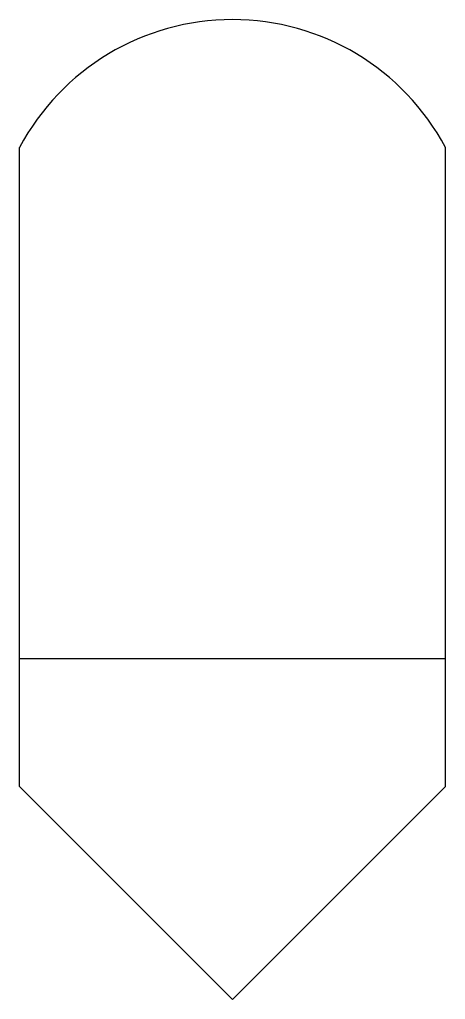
# Model space of a CAD drawing. Extents: x -4.8 to 5.2, y -13.1 to 9.9.
import ezdxf

# ---------------------------------------------------------------- set-up
doc = ezdxf.new("R2010")
doc.units = 0
doc.header["$MEASUREMENT"] = 0
doc.layers.get('0').update_dxf_attribs({"linetype": 'CONTINUOUS'})

msp = doc.modelspace()

# ---------------------------------------------------------------- linework, layer by layer
at = {"linetype": 'CONTINUOUS'}
for p, q in [((-4.817127, -8.132711), (-4.817127, 6.867289)), ((5.182873, -8.132711), (5.182873, 6.867289)), ((-4.817127, -5.132711), (5.182873, -5.132711)), ((-4.817127, -8.132711), (0.182873, -13.132711)), ((5.182873, -8.132711), (0.182873, -13.132711))]:
    msp.add_line(p, q, dxfattribs=at)
msp.add_arc((0.182873, 4.200622), 5.666667, 28.072487, 151.927513, dxfattribs=at)

doc.saveas('drawing.dxf')
